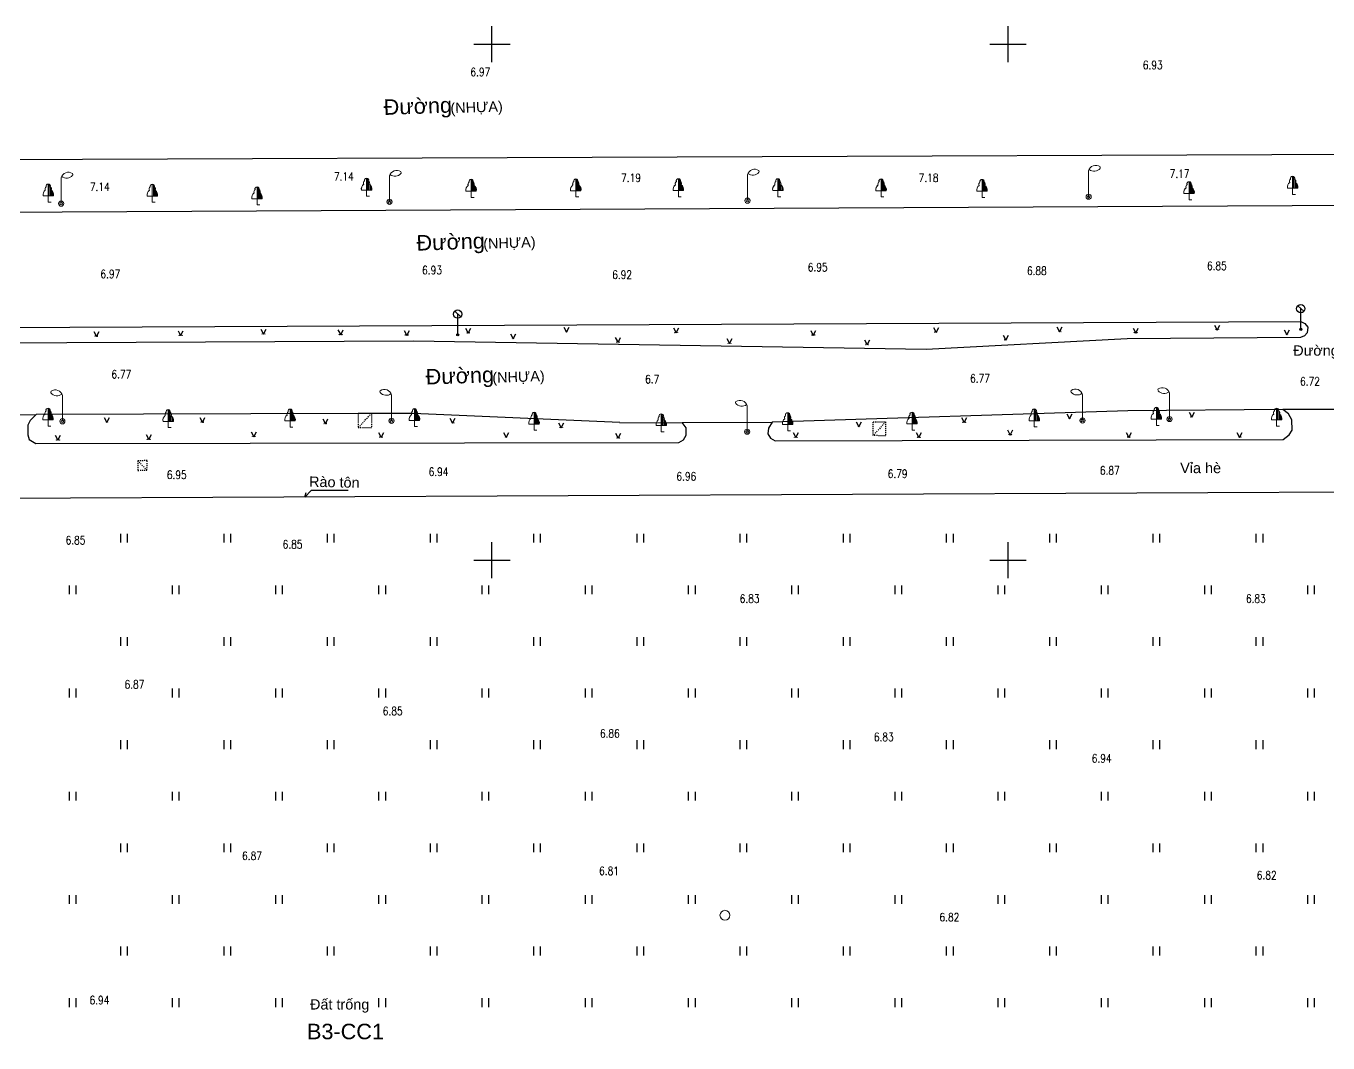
# Model space of a CAD drawing. Header units: millimetres. Extents: x 581430 to 583682, y 2329840 to 2330113.
# Drawn here: x 582504.9 to 582631, y 2330003.2 to 2330101.7 of the extents above; entities that cross this region are included whole.
import ezdxf
from ezdxf.enums import TextEntityAlignment as Align
from ezdxf.xclip import XClip

# ---------------------------------------------------------------- set-up
doc = ezdxf.new("R2010")
doc.units = ezdxf.units.MM
doc.header["$LTSCALE"] = 0.001
doc.header["$MEASUREMENT"] = 0
doc.header["$XCLIPFRAME"] = 0
doc.linetypes.add('NETNHA500', pattern=[0.75, 0.5, -0.25])
for name, color, linetype in [('CHUGIAI', 250, 'Continuous'), ('Existing map', 250, 'Continuous'), ('Red line', 1, 'Continuous')]:
    doc.layers.add(name, color=color, linetype=linetype)
doc.layers.add('DTC-KY HIEU', color=3, linetype='Continuous', lineweight=20)
doc.layers.add('KYHIEU', color=250, linetype='Continuous', lineweight=0)
doc.styles.add('CHU', font='', dxfattribs={"height": 1.5})
doc.styles.add('CLD', font='', dxfattribs={"height": 1})
doc.styles.add('DC', font='romans.shx', dxfattribs={"width": 0.8, "height": 0.8})
doc.styles.get('CHU').set_extended_font_data('.VnArial')
doc.styles.get('CLD').set_extended_font_data('.VnArialH')

# ---------------------------------------------------------------- blocks, each defined once
blk = doc.blocks.new('CAYLR')
at = {"layer": 'KYHIEU'}
for points in [[(0, 1.75, 0.497303), (-0.198201, 1.488681, 0.339551), (-0.284941, 1.163565, 0.289175), (-0.5, 0.602359)], [(0, 1.75, -0.497303), (0.198201, 1.488681, -0.339551), (0.284941, 1.163565, -0.289175), (0.5, 0.602359)]]:
    blk.add_lwpolyline(points, format="xyb", dxfattribs=at)
for points in [[(0, 0), (0, 1.75)], [(0.1, 0.602359), (0.1, 1.724173)], [(0.2, 0.602359), (0.2, 1.487287)], [(-0.5, 0.602359), (0.5, 0.602359)], [(0, 0), (0.280275, -0.001587)], [(0.3, 0.602359), (0.3, 1.151908)], [(0.4, 0.602359), (0.4, 1.04811)], [(0.5, 0.602359), (0.5, 0.822811)]]:
    blk.add_lwpolyline(points, dxfattribs=at)
blk = doc.blocks.new('DEN-P')
at = {"layer": 'KYHIEU'}
for points in [[(1.1, 2.92, 0.523652), (0, 2.5, 0.549376)], [(0.05, 2.64, 0.420531), (1.11, 2.75, 0.572241)]]:
    blk.add_lwpolyline(points, format="xyb", dxfattribs=at)
blk.add_lwpolyline([(0, 0), (0, 2.5)], dxfattribs=at)
for radius in [0.25, 0.125]:
    blk.add_circle((0, 0), radius, dxfattribs=at)
blk.add_arc((0.95, 2.82), 0.178, 338.0896, 33.4085, dxfattribs=at)
blk = doc.blocks.new('DEN-T')
at = {"layer": 'KYHIEU'}
for points in [[(-0.05, 2.64, -0.420531), (-1.11, 2.75, -0.572241)], [(-1.1, 2.92, -0.523652), (0, 2.5, -0.549376)]]:
    blk.add_lwpolyline(points, format="xyb", dxfattribs=at)
blk.add_lwpolyline([(0, 0), (0, 2.5)], dxfattribs=at)
for radius in [0.25, 0.125]:
    blk.add_circle((0, 0), radius, dxfattribs=at)
blk.add_arc((-0.95, 2.82), 0.178, 146.5915, 201.9104, dxfattribs=at)
blk = doc.blocks.new('BB')
at = {"layer": 'CHUGIAI'}
for p, q in [((-0.29, 2.28), (0.31, 1.75)), ((0, 0), (0, 2))]:
    blk.add_line(p, q, dxfattribs=at)
for centre, radius in [((0, 2), 0.4), ((0, 0), 0.1)]:
    blk.add_circle(centre, radius, dxfattribs=at)
blk = doc.blocks.new('CAYLR-flat-26')
at = {"layer": 'KYHIEU'}
for points in [[(0, 1.75, 0.497303), (-0.2, 1.49, 0.339551), (-0.28, 1.16, 0.289175), (-0.5, 0.6)], [(0, 1.75, -0.497303), (0.2, 1.49, -0.339551), (0.28, 1.16, -0.289175), (0.5, 0.6)]]:
    blk.add_lwpolyline(points, format="xyb", dxfattribs=at)
for points in [[(0, 0), (0, 1.75)], [(0.1, 0.6), (0.1, 1.72)], [(0.2, 0.6), (0.2, 1.49)], [(-0.5, 0.6), (0.5, 0.6)], [(0, 0), (0.28, 0)], [(0.3, 0.6), (0.3, 1.15)], [(0.4, 0.6), (0.4, 1.05)], [(0.5, 0.6), (0.5, 0.82)]]:
    blk.add_lwpolyline(points, dxfattribs=at)
blk = doc.blocks.new('CAYLR-flat-27')
at = {"layer": 'KYHIEU'}
for points in [[(0, 1.75, 0.497303), (-0.2, 1.49, 0.339551), (-0.28, 1.16, 0.289175), (-0.5, 0.6)], [(0, 1.75, -0.497303), (0.2, 1.49, -0.339551), (0.28, 1.16, -0.289175), (0.5, 0.6)]]:
    blk.add_lwpolyline(points, format="xyb", dxfattribs=at)
for points in [[(0, 0), (0, 1.75)], [(0.1, 0.6), (0.1, 1.72)], [(0.2, 0.6), (0.2, 1.49)], [(-0.5, 0.6), (0.5, 0.6)], [(0, 0), (0.28, 0)], [(0.3, 0.6), (0.3, 1.15)], [(0.4, 0.6), (0.4, 1.05)], [(0.5, 0.6), (0.5, 0.82)]]:
    blk.add_lwpolyline(points, dxfattribs=at)
blk = doc.blocks.new('CAYLR-flat-29')
at = {"layer": 'KYHIEU'}
for points in [[(0, 1.75, 0.497303), (-0.2, 1.49, 0.339551), (-0.28, 1.16, 0.289175), (-0.5, 0.6)], [(0, 1.75, -0.497303), (0.2, 1.49, -0.339551), (0.28, 1.16, -0.289175), (0.5, 0.6)]]:
    blk.add_lwpolyline(points, format="xyb", dxfattribs=at)
for points in [[(0, 0), (0, 1.75)], [(0.1, 0.6), (0.1, 1.72)], [(0.2, 0.6), (0.2, 1.49)], [(-0.5, 0.6), (0.5, 0.6)], [(0, 0), (0.28, 0)], [(0.3, 0.6), (0.3, 1.15)], [(0.4, 0.6), (0.4, 1.05)], [(0.5, 0.6), (0.5, 0.82)]]:
    blk.add_lwpolyline(points, dxfattribs=at)
blk = doc.blocks.new('CAYLR-flat-30')
at = {"layer": 'KYHIEU'}
for points in [[(0, 1.75, 0.497303), (-0.2, 1.49, 0.339551), (-0.28, 1.16, 0.289175), (-0.5, 0.6)], [(0, 1.75, -0.497303), (0.2, 1.49, -0.339551), (0.28, 1.16, -0.289175), (0.5, 0.6)]]:
    blk.add_lwpolyline(points, format="xyb", dxfattribs=at)
for points in [[(0, 0), (0, 1.75)], [(0.1, 0.6), (0.1, 1.72)], [(0.2, 0.6), (0.2, 1.49)], [(-0.5, 0.6), (0.5, 0.6)], [(0, 0), (0.28, 0)], [(0.3, 0.6), (0.3, 1.15)], [(0.4, 0.6), (0.4, 1.05)], [(0.5, 0.6), (0.5, 0.82)]]:
    blk.add_lwpolyline(points, dxfattribs=at)
blk = doc.blocks.new('CAYLR-flat-31')
at = {"layer": 'KYHIEU'}
for points in [[(0, 1.75, 0.497303), (-0.2, 1.49, 0.339551), (-0.28, 1.16, 0.289175), (-0.5, 0.6)], [(0, 1.75, -0.497303), (0.2, 1.49, -0.339551), (0.28, 1.16, -0.289175), (0.5, 0.6)]]:
    blk.add_lwpolyline(points, format="xyb", dxfattribs=at)
for points in [[(0, 0), (0, 1.75)], [(0.1, 0.6), (0.1, 1.72)], [(0.2, 0.6), (0.2, 1.49)], [(-0.5, 0.6), (0.5, 0.6)], [(0, 0), (0.28, 0)], [(0.3, 0.6), (0.3, 1.15)], [(0.4, 0.6), (0.4, 1.05)], [(0.5, 0.6), (0.5, 0.82)]]:
    blk.add_lwpolyline(points, dxfattribs=at)
blk = doc.blocks.new('CAYLR-flat-32')
at = {"layer": 'KYHIEU'}
for points in [[(0, 1.75, 0.497303), (-0.2, 1.49, 0.339551), (-0.28, 1.16, 0.289175), (-0.5, 0.6)], [(0, 1.75, -0.497303), (0.2, 1.49, -0.339551), (0.28, 1.16, -0.289175), (0.5, 0.6)]]:
    blk.add_lwpolyline(points, format="xyb", dxfattribs=at)
for points in [[(0, 0), (0, 1.75)], [(0.1, 0.6), (0.1, 1.72)], [(0.2, 0.6), (0.2, 1.49)], [(-0.5, 0.6), (0.5, 0.6)], [(0, 0), (0.28, 0)], [(0.3, 0.6), (0.3, 1.15)], [(0.4, 0.6), (0.4, 1.05)], [(0.5, 0.6), (0.5, 0.82)]]:
    blk.add_lwpolyline(points, dxfattribs=at)
blk = doc.blocks.new('CAYLR-flat-33')
at = {"layer": 'KYHIEU'}
for points in [[(0, 1.75, 0.497303), (-0.2, 1.49, 0.339551), (-0.28, 1.16, 0.289175), (-0.5, 0.6)], [(0, 1.75, -0.497303), (0.2, 1.49, -0.339551), (0.28, 1.16, -0.289175), (0.5, 0.6)]]:
    blk.add_lwpolyline(points, format="xyb", dxfattribs=at)
for points in [[(0, 0), (0, 1.75)], [(0.1, 0.6), (0.1, 1.72)], [(0.2, 0.6), (0.2, 1.49)], [(-0.5, 0.6), (0.5, 0.6)], [(0, 0), (0.28, 0)], [(0.3, 0.6), (0.3, 1.15)], [(0.4, 0.6), (0.4, 1.05)], [(0.5, 0.6), (0.5, 0.82)]]:
    blk.add_lwpolyline(points, dxfattribs=at)
blk = doc.blocks.new('CAYLR-flat-34')
at = {"layer": 'KYHIEU'}
for points in [[(0, 1.75, 0.497303), (-0.2, 1.49, 0.339551), (-0.28, 1.16, 0.289175), (-0.5, 0.6)], [(0, 1.75, -0.497303), (0.2, 1.49, -0.339551), (0.28, 1.16, -0.289175), (0.5, 0.6)]]:
    blk.add_lwpolyline(points, format="xyb", dxfattribs=at)
for points in [[(0, 0), (0, 1.75)], [(0.1, 0.6), (0.1, 1.72)], [(0.2, 0.6), (0.2, 1.49)], [(-0.5, 0.6), (0.5, 0.6)], [(0, 0), (0.28, 0)], [(0.3, 0.6), (0.3, 1.15)], [(0.4, 0.6), (0.4, 1.05)], [(0.5, 0.6), (0.5, 0.82)]]:
    blk.add_lwpolyline(points, dxfattribs=at)
blk = doc.blocks.new('CAYLR-flat-35')
at = {"layer": 'KYHIEU'}
for points in [[(0, 1.75, 0.497303), (-0.2, 1.49, 0.339551), (-0.28, 1.16, 0.289175), (-0.5, 0.6)], [(0, 1.75, -0.497303), (0.2, 1.49, -0.339551), (0.28, 1.16, -0.289175), (0.5, 0.6)]]:
    blk.add_lwpolyline(points, format="xyb", dxfattribs=at)
for points in [[(0, 0), (0, 1.75)], [(0.1, 0.6), (0.1, 1.72)], [(0.2, 0.6), (0.2, 1.49)], [(-0.5, 0.6), (0.5, 0.6)], [(0, 0), (0.28, 0)], [(0.3, 0.6), (0.3, 1.15)], [(0.4, 0.6), (0.4, 1.05)], [(0.5, 0.6), (0.5, 0.82)]]:
    blk.add_lwpolyline(points, dxfattribs=at)
blk = doc.blocks.new('BB-flat-9')
at = {"layer": 'CHUGIAI'}
for p, q in [((-0.29, 2.28), (0.31, 1.75)), ((0, 0), (0, 2))]:
    blk.add_line(p, q, dxfattribs=at)
for centre, radius in [((0, 2), 0.4), ((0, 0), 0.1)]:
    blk.add_circle(centre, radius, dxfattribs=at)
blk = doc.blocks.new('BB-flat-10')
for p, q in [((-0.29, 2.28), (0.31, 1.75)), ((0, 0), (0, 2))]:
    blk.add_line(p, q)
for centre, radius in [((0, 2), 0.4), ((0, 0), 0.1)]:
    blk.add_circle(centre, radius)
blk = doc.blocks.new('DEN-T-flat-16')
at = {"layer": 'KYHIEU'}
for points in [[(-0.05, 2.64, -0.420531), (-1.11, 2.75, -0.572241)], [(-1.1, 2.92, -0.523652), (0, 2.5, -0.549376)]]:
    blk.add_lwpolyline(points, format="xyb", dxfattribs=at)
blk.add_lwpolyline([(0, 0), (0, 2.5)], dxfattribs=at)
for radius in [0.25, 0.125]:
    blk.add_circle((0, 0), radius, dxfattribs=at)
blk.add_arc((-0.95, 2.82), 0.178, 146.5915, 201.9104, dxfattribs=at)
blk = doc.blocks.new('DEN-T-flat-17')
at = {"layer": 'KYHIEU'}
for points in [[(-0.05, 2.64, -0.420531), (-1.11, 2.75, -0.572241)], [(-1.1, 2.92, -0.523652), (0, 2.5, -0.549376)]]:
    blk.add_lwpolyline(points, format="xyb", dxfattribs=at)
blk.add_lwpolyline([(0, 0), (0, 2.5)], dxfattribs=at)
for radius in [0.25, 0.125]:
    blk.add_circle((0, 0), radius, dxfattribs=at)
blk.add_arc((-0.95, 2.82), 0.178, 146.5915, 201.9104, dxfattribs=at)
blk = doc.blocks.new('DEN-T-flat-18')
at = {"layer": 'KYHIEU'}
for points in [[(-0.05, 2.64, -0.420531), (-1.11, 2.75, -0.572241)], [(-1.1, 2.92, -0.523652), (0, 2.5, -0.549376)]]:
    blk.add_lwpolyline(points, format="xyb", dxfattribs=at)
blk.add_lwpolyline([(0, 0), (0, 2.5)], dxfattribs=at)
for radius in [0.25, 0.125]:
    blk.add_circle((0, 0), radius, dxfattribs=at)
blk.add_arc((-0.95, 2.82), 0.178, 146.5915, 201.9104, dxfattribs=at)
blk = doc.blocks.new('DEN-T-flat-19')
at = {"layer": 'KYHIEU'}
for points in [[(-0.05, 2.64, -0.420531), (-1.11, 2.75, -0.572241)], [(-1.1, 2.92, -0.523652), (0, 2.5, -0.549376)]]:
    blk.add_lwpolyline(points, format="xyb", dxfattribs=at)
blk.add_lwpolyline([(0, 0), (0, 2.5)], dxfattribs=at)
for radius in [0.25, 0.125]:
    blk.add_circle((0, 0), radius, dxfattribs=at)
blk.add_arc((-0.95, 2.82), 0.178, 146.5915, 201.9104, dxfattribs=at)
blk = doc.blocks.new('DEN-T-flat-20')
at = {"layer": 'KYHIEU'}
for points in [[(-0.05, 2.64, -0.420531), (-1.11, 2.75, -0.572241)], [(-1.1, 2.92, -0.523652), (0, 2.5, -0.549376)]]:
    blk.add_lwpolyline(points, format="xyb", dxfattribs=at)
blk.add_lwpolyline([(0, 0), (0, 2.5)], dxfattribs=at)
for radius in [0.25, 0.125]:
    blk.add_circle((0, 0), radius, dxfattribs=at)
blk.add_arc((-0.95, 2.82), 0.178, 146.5915, 201.9104, dxfattribs=at)
blk = doc.blocks.new('DEN-P-flat-33')
at = {"layer": 'KYHIEU'}
for points in [[(1.1, 2.92, 0.523652), (0, 2.5, 0.549376)], [(0.05, 2.64, 0.420531), (1.11, 2.75, 0.572241)]]:
    blk.add_lwpolyline(points, format="xyb", dxfattribs=at)
blk.add_lwpolyline([(0, 0), (0, 2.5)], dxfattribs=at)
for radius in [0.25, 0.125]:
    blk.add_circle((0, 0), radius, dxfattribs=at)
blk.add_arc((0.95, 2.82), 0.178, 338.0896, 33.4085, dxfattribs=at)
blk = doc.blocks.new('DEN-P-flat-34')
at = {"layer": 'KYHIEU'}
for points in [[(1.1, 2.92, 0.523652), (0, 2.5, 0.549376)], [(0.05, 2.64, 0.420531), (1.11, 2.75, 0.572241)]]:
    blk.add_lwpolyline(points, format="xyb", dxfattribs=at)
blk.add_lwpolyline([(0, 0), (0, 2.5)], dxfattribs=at)
for radius in [0.25, 0.125]:
    blk.add_circle((0, 0), radius, dxfattribs=at)
blk.add_arc((0.95, 2.82), 0.178, 338.0896, 33.4085, dxfattribs=at)
blk = doc.blocks.new('DEN-P-flat-35')
at = {"layer": 'KYHIEU'}
for points in [[(1.1, 2.92, 0.523652), (0, 2.5, 0.549376)], [(0.05, 2.64, 0.420531), (1.11, 2.75, 0.572241)]]:
    blk.add_lwpolyline(points, format="xyb", dxfattribs=at)
blk.add_lwpolyline([(0, 0), (0, 2.5)], dxfattribs=at)
for radius in [0.25, 0.125]:
    blk.add_circle((0, 0), radius, dxfattribs=at)
blk.add_arc((0.95, 2.82), 0.178, 338.0896, 33.4085, dxfattribs=at)
blk = doc.blocks.new('DEN-P-flat-36')
at = {"layer": 'KYHIEU'}
for points in [[(1.1, 2.92, 0.523652), (0, 2.5, 0.549376)], [(0.05, 2.64, 0.420531), (1.11, 2.75, 0.572241)]]:
    blk.add_lwpolyline(points, format="xyb", dxfattribs=at)
blk.add_lwpolyline([(0, 0), (0, 2.5)], dxfattribs=at)
for radius in [0.25, 0.125]:
    blk.add_circle((0, 0), radius, dxfattribs=at)
blk.add_arc((0.95, 2.82), 0.178, 338.0896, 33.4085, dxfattribs=at)
blk = doc.blocks.new('Existing map')
at = {"layer": 'Existing map'}
h = blk.add_hatch(color=256, dxfattribs=at)
h.paths.add_polyline_path([(-74.57, -15.13, 1), (-74.59, -15.13, 1)])
h.paths.add_polyline_path([(-74.83, -15.13, 1), (-74.85, -15.13, 1)])
h = blk.add_hatch(color=256, dxfattribs=at)
h.paths.add_polyline_path([(-183.16, -15.75, 1), (-183.18, -15.75, 1)])
h.paths.add_polyline_path([(-183.42, -15.75, 1), (-183.44, -15.75, 1)])
h = blk.add_hatch(color=256, dxfattribs=at)
h.paths.add_polyline_path([(-175, -15.67, 1), (-175.02, -15.67, 1)])
h.paths.add_polyline_path([(-175.26, -15.67, 1), (-175.28, -15.67, 1)])
h = blk.add_hatch(color=256, dxfattribs=at)
h.paths.add_polyline_path([(-166.97, -15.53, 1), (-166.99, -15.53, 1)])
h.paths.add_polyline_path([(-167.22, -15.53, 1), (-167.25, -15.53, 1)])
h = blk.add_hatch(color=256, dxfattribs=at)
h.paths.add_polyline_path([(-159.49, -15.6, 1), (-159.51, -15.6, 1)])
h.paths.add_polyline_path([(-159.75, -15.6, 1), (-159.77, -15.6, 1)])
h = blk.add_hatch(color=256, dxfattribs=at)
h.paths.add_polyline_path([(-153.09, -15.64, 1), (-153.11, -15.64, 1)])
h.paths.add_polyline_path([(-153.34, -15.64, 1), (-153.37, -15.64, 1)])
h = blk.add_hatch(color=256, dxfattribs=at)
h.paths.add_polyline_path([(-147.13, -15.43, 1), (-147.15, -15.43, 1)])
h.paths.add_polyline_path([(-147.39, -15.43, 1), (-147.41, -15.43, 1)])
h = blk.add_hatch(color=256, dxfattribs=at)
h.paths.add_polyline_path([(-142.78, -15.98, 1), (-142.8, -15.98, 1)])
h.paths.add_polyline_path([(-143.04, -15.98, 1), (-143.06, -15.98, 1)])
h = blk.add_hatch(color=256, dxfattribs=at)
h.paths.add_polyline_path([(-137.61, -15.33, 1), (-137.64, -15.33, 1)])
h.paths.add_polyline_path([(-137.87, -15.33, 1), (-137.89, -15.33, 1)])
h = blk.add_hatch(color=256, dxfattribs=at)
h.paths.add_polyline_path([(-132.62, -16.33, 1), (-132.64, -16.33, 1)])
h.paths.add_polyline_path([(-132.88, -16.33, 1), (-132.9, -16.33, 1)])
h = blk.add_hatch(color=256, dxfattribs=at)
h.paths.add_polyline_path([(-126.99, -15.41, 1), (-127.01, -15.41, 1)])
h.paths.add_polyline_path([(-127.25, -15.41, 1), (-127.27, -15.41, 1)])
h = blk.add_hatch(color=256, dxfattribs=at)
h.paths.add_polyline_path([(-113.7, -15.64, 1), (-113.72, -15.64, 1)])
h.paths.add_polyline_path([(-113.95, -15.64, 1), (-113.98, -15.64, 1)])
h = blk.add_hatch(color=256, dxfattribs=at)
h.paths.add_polyline_path([(-101.8, -15.36, 1), (-101.82, -15.36, 1)])
h.paths.add_polyline_path([(-102.06, -15.36, 1), (-102.08, -15.36, 1)])
h = blk.add_hatch(color=256, dxfattribs=at)
h.paths.add_polyline_path([(-95.05, -16.1, 1), (-95.07, -16.1, 1)])
h.paths.add_polyline_path([(-95.31, -16.1, 1), (-95.33, -16.1, 1)])
h = blk.add_hatch(color=256, dxfattribs=at)
h.paths.add_polyline_path([(-89.84, -15.3, 1), (-89.86, -15.3, 1)])
h.paths.add_polyline_path([(-90.1, -15.3, 1), (-90.12, -15.3, 1)])
h = blk.add_hatch(color=256, dxfattribs=at)
h.paths.add_polyline_path([(-82.46, -15.41, 1), (-82.48, -15.41, 1)])
h.paths.add_polyline_path([(-82.72, -15.41, 1), (-82.74, -15.41, 1)])
h = blk.add_hatch(color=256, dxfattribs=at)
h.paths.add_polyline_path([(-67.82, -15.59, 1), (-67.84, -15.59, 1)])
h.paths.add_polyline_path([(-68.08, -15.59, 1), (-68.1, -15.59, 1)])
h = blk.add_hatch(color=256, dxfattribs=at)
h.paths.add_polyline_path([(-121.82, -16.44, 1), (-121.84, -16.44, 1)])
h.paths.add_polyline_path([(-122.08, -16.44, 1), (-122.1, -16.44, 1)])
h = blk.add_hatch(color=256, dxfattribs=at)
h.paths.add_polyline_path([(-108.49, -16.56, 1), (-108.51, -16.56, 1)])
h.paths.add_polyline_path([(-108.75, -16.56, 1), (-108.77, -16.56, 1)])
h = blk.add_hatch(color=256, dxfattribs=at)
h.paths.add_polyline_path([(-88.88, -23.73, 1), (-88.9, -23.73, 1)])
h.paths.add_polyline_path([(-89.14, -23.73, 1), (-89.16, -23.73, 1)])
h = blk.add_hatch(color=256, dxfattribs=at)
h.paths.add_polyline_path([(-77.01, -23.56, 1), (-77.04, -23.56, 1)])
h.paths.add_polyline_path([(-77.27, -23.56, 1), (-77.3, -23.56, 1)])
h = blk.add_hatch(color=256, dxfattribs=at)
h.paths.add_polyline_path([(-182.15, -24.08, 1), (-182.17, -24.08, 1)])
h.paths.add_polyline_path([(-182.41, -24.08, 1), (-182.43, -24.08, 1)])
h = blk.add_hatch(color=256, dxfattribs=at)
h.paths.add_polyline_path([(-172.89, -24.08, 1), (-172.92, -24.08, 1)])
h.paths.add_polyline_path([(-173.15, -24.08, 1), (-173.17, -24.08, 1)])
h = blk.add_hatch(color=256, dxfattribs=at)
h.paths.add_polyline_path([(-160.97, -24.21, 1), (-160.99, -24.21, 1)])
h.paths.add_polyline_path([(-161.23, -24.21, 1), (-161.25, -24.21, 1)])
h = blk.add_hatch(color=256, dxfattribs=at)
h.paths.add_polyline_path([(-148.65, -24.15, 1), (-148.67, -24.15, 1)])
h.paths.add_polyline_path([(-148.91, -24.15, 1), (-148.93, -24.15, 1)])
h = blk.add_hatch(color=256, dxfattribs=at)
h.paths.add_polyline_path([(-138.13, -24.61, 1), (-138.15, -24.61, 1)])
h.paths.add_polyline_path([(-138.39, -24.61, 1), (-138.41, -24.61, 1)])
h = blk.add_hatch(color=256, dxfattribs=at)
h.paths.add_polyline_path([(-109.29, -24.5, 1), (-109.31, -24.5, 1)])
h.paths.add_polyline_path([(-109.55, -24.5, 1), (-109.57, -24.5, 1)])
h = blk.add_hatch(color=256, dxfattribs=at)
h.paths.add_polyline_path([(-99.09, -24.09, 1), (-99.11, -24.09, 1)])
h.paths.add_polyline_path([(-99.35, -24.09, 1), (-99.37, -24.09, 1)])
h = blk.add_hatch(color=256, dxfattribs=at)
h.paths.add_polyline_path([(-186.88, -25.81, 1), (-186.9, -25.81, 1)])
h.paths.add_polyline_path([(-187.14, -25.81, 1), (-187.16, -25.81, 1)])
h = blk.add_hatch(color=256, dxfattribs=at)
h.paths.add_polyline_path([(-178.09, -25.74, 1), (-178.11, -25.74, 1)])
h.paths.add_polyline_path([(-178.35, -25.74, 1), (-178.37, -25.74, 1)])
h = blk.add_hatch(color=256, dxfattribs=at)
h.paths.add_polyline_path([(-167.9, -25.48, 1), (-167.92, -25.48, 1)])
h.paths.add_polyline_path([(-168.16, -25.48, 1), (-168.18, -25.48, 1)])
h = blk.add_hatch(color=256, dxfattribs=at)
h.paths.add_polyline_path([(-155.58, -25.54, 1), (-155.6, -25.54, 1)])
h.paths.add_polyline_path([(-155.84, -25.54, 1), (-155.86, -25.54, 1)])
h = blk.add_hatch(color=256, dxfattribs=at)
h.paths.add_polyline_path([(-143.46, -25.54, 1), (-143.48, -25.54, 1)])
h.paths.add_polyline_path([(-143.72, -25.54, 1), (-143.74, -25.54, 1)])
h = blk.add_hatch(color=256, dxfattribs=at)
h.paths.add_polyline_path([(-132.6, -25.61, 1), (-132.62, -25.61, 1)])
h.paths.add_polyline_path([(-132.86, -25.61, 1), (-132.88, -25.61, 1)])
h = blk.add_hatch(color=256, dxfattribs=at)
h.paths.add_polyline_path([(-115.39, -25.55, 1), (-115.42, -25.55, 1)])
h.paths.add_polyline_path([(-115.65, -25.55, 1), (-115.67, -25.55, 1)])
h = blk.add_hatch(color=256, dxfattribs=at)
h.paths.add_polyline_path([(-103.48, -25.55, 1), (-103.5, -25.55, 1)])
h.paths.add_polyline_path([(-103.74, -25.55, 1), (-103.76, -25.55, 1)])
h = blk.add_hatch(color=256, dxfattribs=at)
h.paths.add_polyline_path([(-94.62, -25.3, 1), (-94.64, -25.3, 1)])
h.paths.add_polyline_path([(-94.88, -25.3, 1), (-94.9, -25.3, 1)])
h = blk.add_hatch(color=256, dxfattribs=at)
h.paths.add_polyline_path([(-83.14, -25.53, 1), (-83.16, -25.53, 1)])
h.paths.add_polyline_path([(-83.39, -25.53, 1), (-83.42, -25.53, 1)])
h = blk.add_hatch(color=256, dxfattribs=at)
h.paths.add_polyline_path([(-72.4, -25.53, 1), (-72.43, -25.53, 1)])
h.paths.add_polyline_path([(-72.66, -25.53, 1), (-72.68, -25.53, 1)])
for p, q in [((-144.97, 10.8), (-144.97, 14.3)), ((-94.97, 10.8), (-94.97, 14.3)), ((-146.72, 12.55), (-143.22, 12.55)), ((-96.72, 12.55), (-93.22, 12.55)), ((-49.18, 1.9), (-294.97, 0.91)), ((-294.97, -4.25), (-49.18, -2.98)), ((-259.56, -15.19), (-66.59, -14.34)), ((-167.36, -15.08), (-167.11, -15.56)), ((-167.11, -15.56), (-166.85, -15.08)), ((-147.53, -14.98), (-147.27, -15.46)), ((-147.27, -15.46), (-147.02, -14.98)), ((-138.01, -14.88), (-137.75, -15.36)), ((-137.75, -15.36), (-137.5, -14.88)), ((-127.39, -14.95), (-127.13, -15.44)), ((-127.13, -15.44), (-126.87, -14.95)), ((-102.19, -14.9), (-101.94, -15.39)), ((-101.94, -15.39), (-101.68, -14.9)), ((-90.24, -14.84), (-89.98, -15.33)), ((-89.98, -15.33), (-89.72, -14.84)), ((-82.86, -14.96), (-82.6, -15.45)), ((-82.6, -15.45), (-82.35, -14.96)), ((-74.97, -14.67), (-74.71, -15.16)), ((-74.71, -15.16), (-74.45, -14.67)), ((-68.22, -15.13), (-67.96, -15.62)), ((-67.96, -15.62), (-67.7, -15.13)), ((-66.59, -14.34), (-66.22, -14.51)), ((-66.22, -14.51), (-65.94, -14.89)), ((-65.94, -14.89), (-65.98, -15.41)), ((-152.56, -16.23), (-259.58, -16.74)), ((-183.55, -15.3), (-183.3, -15.78)), ((-183.3, -15.78), (-183.04, -15.3)), ((-175.39, -15.22), (-175.14, -15.7)), ((-175.14, -15.7), (-174.88, -15.22)), ((-159.89, -15.15), (-159.63, -15.63)), ((-159.63, -15.63), (-159.38, -15.15)), ((-153.48, -15.19), (-153.23, -15.67)), ((-153.23, -15.67), (-152.97, -15.19)), ((-102.91, -17.03), (-152.56, -16.23)), ((-143.18, -15.52), (-142.92, -16.01)), ((-142.92, -16.01), (-142.67, -15.52)), ((-133.02, -15.88), (-132.76, -16.36)), ((-132.76, -16.36), (-132.51, -15.88)), ((-122.22, -15.98), (-121.96, -16.47)), ((-121.96, -16.47), (-121.7, -15.98)), ((-114.09, -15.19), (-113.84, -15.67)), ((-113.84, -15.67), (-113.58, -15.19)), ((-108.89, -16.1), (-108.63, -16.59)), ((-108.63, -16.59), (-108.37, -16.1)), ((-83.42, -16.02), (-102.91, -17.03)), ((-95.44, -15.64), (-95.19, -16.13)), ((-95.19, -16.13), (-94.93, -15.64)), ((-66.62, -15.89), (-83.42, -16.02)), ((-66.25, -15.73), (-66.62, -15.89)), ((-65.98, -15.41), (-66.25, -15.73)), ((-199.08, -23.4), (-189.14, -23.34)), ((-189.71, -23.91), (-189.93, -24.37)), ((-189.14, -23.34), (-189.71, -23.91)), ((-157.95, -23.23), (-189.14, -23.34)), ((-182.55, -23.62), (-182.29, -24.11)), ((-182.29, -24.11), (-182.03, -23.62)), ((-173.29, -23.62), (-173.03, -24.11)), ((-173.03, -24.11), (-172.78, -23.62)), ((-161.37, -23.76), (-161.11, -24.24)), ((-161.11, -24.24), (-160.86, -23.76)), ((-156.66, -23.23), (-157.95, -23.23)), ((-152.61, -23.23), (-156.66, -23.23)), ((-132.57, -24.13), (-152.61, -23.23)), ((-149.05, -23.69), (-148.79, -24.18)), ((-148.79, -24.18), (-148.53, -23.69)), ((-83.37, -22.97), (-117.83, -24.09)), ((-99.49, -23.63), (-99.23, -24.12)), ((-99.23, -24.12), (-98.97, -23.63)), ((-89.28, -23.27), (-89.02, -23.76)), ((-89.02, -23.76), (-88.76, -23.27)), ((-68.35, -22.84), (-83.37, -22.97)), ((-77.41, -23.1), (-77.16, -23.59)), ((-77.16, -23.59), (-76.9, -23.1)), ((-67.79, -23.29), (-68.35, -22.84)), ((-56.54, -22.85), (-68.35, -22.85)), ((-67.48, -23.86), (-67.79, -23.29)), ((-67.44, -24.86), (-67.48, -23.86)), ((-189.93, -24.37), (-189.93, -25.31)), ((-168.3, -25.02), (-168.04, -25.51)), ((-168.04, -25.51), (-167.78, -25.02)), ((-155.98, -25.09), (-155.72, -25.57)), ((-155.72, -25.57), (-155.46, -25.09)), ((-143.86, -25.09), (-143.6, -25.57)), ((-143.6, -25.57), (-143.34, -25.09)), ((-138.53, -24.16), (-138.27, -24.64)), ((-138.27, -24.64), (-138.01, -24.16)), ((-133, -25.16), (-132.74, -25.64)), ((-132.74, -25.64), (-132.48, -25.16)), ((-132.57, -24.15), (-126.56, -24.13)), ((-126.56, -24.13), (-117.83, -24.09)), ((-126.15, -24.64), (-126.56, -24.13)), ((-126.16, -25.34), (-126.15, -24.64)), ((-118.18, -24.65), (-118.24, -25.22)), ((-118.24, -25.22), (-117.97, -25.62)), ((-117.83, -24.09), (-118.18, -24.65)), ((-115.79, -25.09), (-115.53, -25.58)), ((-115.53, -25.58), (-115.28, -25.09)), ((-109.69, -24.05), (-109.43, -24.53)), ((-109.43, -24.53), (-109.17, -24.05)), ((-103.88, -25.09), (-103.62, -25.58)), ((-103.62, -25.58), (-103.36, -25.09)), ((-95.02, -24.84), (-94.76, -25.33)), ((-94.76, -25.33), (-94.5, -24.84)), ((-83.53, -25.07), (-83.28, -25.56)), ((-83.28, -25.56), (-83.02, -25.07)), ((-72.8, -25.07), (-72.54, -25.56)), ((-72.54, -25.56), (-72.29, -25.07)), ((-67.72, -25.3), (-67.44, -24.86)), ((-189.93, -25.31), (-189.8, -25.77)), ((-189.8, -25.77), (-189.16, -26.15)), ((-189.16, -26.15), (-126.88, -26.05)), ((-187.28, -25.35), (-187.02, -25.84)), ((-187.02, -25.84), (-186.76, -25.35)), ((-178.49, -25.29), (-178.23, -25.77)), ((-178.23, -25.77), (-177.97, -25.29)), ((-126.88, -26.05), (-126.4, -25.8)), ((-126.4, -25.8), (-126.16, -25.34)), ((-126.4, -25.8), (-126.4, -25.8)), ((-117.97, -25.62), (-117.52, -25.89)), ((-117.52, -25.89), (-68.32, -25.76)), ((-68.32, -25.76), (-67.72, -25.3)), ((-162.48, -30.69), (-163.1, -31.35)), ((-163.1, -31.35), (-162.97, -30.9)), ((-158.9, -30.69), (-162.48, -30.69)), ((-180.95, -34.9), (-180.95, -35.75)), ((-180.3, -34.9), (-180.3, -35.75)), ((-170.95, -34.9), (-170.95, -35.75)), ((-170.3, -34.9), (-170.3, -35.75)), ((-160.95, -34.9), (-160.95, -35.75)), ((-160.3, -34.9), (-160.3, -35.75)), ((-150.95, -34.9), (-150.95, -35.75)), ((-150.3, -34.9), (-150.3, -35.75)), ((-140.95, -34.9), (-140.95, -35.75)), ((-140.3, -34.9), (-140.3, -35.75)), ((-130.95, -34.9), (-130.95, -35.75)), ((-130.3, -34.9), (-130.3, -35.75)), ((-120.95, -34.9), (-120.95, -35.75)), ((-120.3, -34.9), (-120.3, -35.75)), ((-110.95, -34.9), (-110.95, -35.75)), ((-110.3, -34.9), (-110.3, -35.75)), ((-100.95, -34.9), (-100.95, -35.75)), ((-100.3, -34.9), (-100.3, -35.75)), ((-90.95, -34.9), (-90.95, -35.75)), ((-90.3, -34.9), (-90.3, -35.75)), ((-80.95, -34.9), (-80.95, -35.75)), ((-80.3, -34.9), (-80.3, -35.75)), ((-70.95, -34.9), (-70.95, -35.75)), ((-70.3, -34.9), (-70.3, -35.75)), ((-144.97, -39.2), (-144.97, -35.7)), ((-94.97, -39.2), (-94.97, -35.7)), ((-146.72, -37.45), (-143.22, -37.45)), ((-96.72, -37.45), (-93.22, -37.45)), ((-185.95, -39.9), (-185.95, -40.75)), ((-185.3, -39.9), (-185.3, -40.75)), ((-175.95, -39.9), (-175.95, -40.75)), ((-175.3, -39.9), (-175.3, -40.75)), ((-165.95, -39.9), (-165.95, -40.75)), ((-165.3, -39.9), (-165.3, -40.75)), ((-155.95, -39.9), (-155.95, -40.75)), ((-155.3, -39.9), (-155.3, -40.75)), ((-145.95, -39.9), (-145.95, -40.75)), ((-145.3, -39.9), (-145.3, -40.75)), ((-135.95, -39.9), (-135.95, -40.75)), ((-135.3, -39.9), (-135.3, -40.75)), ((-125.95, -39.9), (-125.95, -40.75)), ((-125.3, -39.9), (-125.3, -40.75)), ((-115.95, -39.9), (-115.95, -40.75)), ((-115.3, -39.9), (-115.3, -40.75)), ((-105.95, -39.9), (-105.95, -40.75)), ((-105.3, -39.9), (-105.3, -40.75)), ((-95.95, -39.9), (-95.95, -40.75)), ((-95.3, -39.9), (-95.3, -40.75)), ((-85.95, -39.9), (-85.95, -40.75)), ((-85.3, -39.9), (-85.3, -40.75)), ((-75.95, -39.9), (-75.95, -40.75)), ((-75.3, -39.9), (-75.3, -40.75)), ((-65.95, -39.9), (-65.95, -40.75)), ((-65.3, -39.9), (-65.3, -40.75)), ((-180.95, -44.9), (-180.95, -45.75)), ((-180.3, -44.9), (-180.3, -45.75)), ((-170.95, -44.9), (-170.95, -45.75)), ((-170.3, -44.9), (-170.3, -45.75)), ((-160.95, -44.9), (-160.95, -45.75)), ((-160.3, -44.9), (-160.3, -45.75)), ((-150.95, -44.9), (-150.95, -45.75)), ((-150.3, -44.9), (-150.3, -45.75)), ((-140.95, -44.9), (-140.95, -45.75)), ((-140.3, -44.9), (-140.3, -45.75)), ((-130.95, -44.9), (-130.95, -45.75)), ((-130.3, -44.9), (-130.3, -45.75)), ((-120.95, -44.9), (-120.95, -45.75)), ((-120.3, -44.9), (-120.3, -45.75)), ((-110.95, -44.9), (-110.95, -45.75)), ((-110.3, -44.9), (-110.3, -45.75)), ((-100.95, -44.9), (-100.95, -45.75)), ((-100.3, -44.9), (-100.3, -45.75)), ((-90.95, -44.9), (-90.95, -45.75)), ((-90.3, -44.9), (-90.3, -45.75)), ((-80.95, -44.9), (-80.95, -45.75)), ((-80.3, -44.9), (-80.3, -45.75)), ((-70.95, -44.9), (-70.95, -45.75)), ((-70.3, -44.9), (-70.3, -45.75)), ((-185.95, -49.9), (-185.95, -50.75)), ((-185.3, -49.9), (-185.3, -50.75)), ((-175.95, -49.9), (-175.95, -50.75)), ((-175.3, -49.9), (-175.3, -50.75)), ((-165.95, -49.9), (-165.95, -50.75)), ((-165.3, -49.9), (-165.3, -50.75)), ((-155.95, -49.9), (-155.95, -50.75)), ((-155.3, -49.9), (-155.3, -50.75)), ((-145.95, -49.9), (-145.95, -50.75)), ((-145.3, -49.9), (-145.3, -50.75)), ((-135.95, -49.9), (-135.95, -50.75)), ((-135.3, -49.9), (-135.3, -50.75)), ((-125.95, -49.9), (-125.95, -50.75)), ((-125.3, -49.9), (-125.3, -50.75)), ((-115.95, -49.9), (-115.95, -50.75)), ((-115.3, -49.9), (-115.3, -50.75)), ((-105.95, -49.9), (-105.95, -50.75)), ((-105.3, -49.9), (-105.3, -50.75)), ((-95.95, -49.9), (-95.95, -50.75)), ((-95.3, -49.9), (-95.3, -50.75)), ((-85.95, -49.9), (-85.95, -50.75)), ((-85.3, -49.9), (-85.3, -50.75)), ((-75.95, -49.9), (-75.95, -50.75)), ((-75.3, -49.9), (-75.3, -50.75)), ((-65.95, -49.9), (-65.95, -50.75)), ((-65.3, -49.9), (-65.3, -50.75)), ((-180.95, -54.9), (-180.95, -55.75)), ((-180.3, -54.9), (-180.3, -55.75)), ((-170.95, -54.9), (-170.95, -55.75)), ((-170.3, -54.9), (-170.3, -55.75)), ((-160.95, -54.9), (-160.95, -55.75)), ((-160.3, -54.9), (-160.3, -55.75)), ((-150.95, -54.9), (-150.95, -55.75)), ((-150.3, -54.9), (-150.3, -55.75)), ((-140.95, -54.9), (-140.95, -55.75)), ((-140.3, -54.9), (-140.3, -55.75)), ((-130.95, -54.9), (-130.95, -55.75)), ((-130.3, -54.9), (-130.3, -55.75)), ((-120.95, -54.9), (-120.95, -55.75)), ((-120.3, -54.9), (-120.3, -55.75)), ((-110.95, -54.9), (-110.95, -55.75)), ((-110.3, -54.9), (-110.3, -55.75)), ((-100.95, -54.9), (-100.95, -55.75)), ((-100.3, -54.9), (-100.3, -55.75)), ((-90.95, -54.9), (-90.95, -55.75)), ((-90.3, -54.9), (-90.3, -55.75)), ((-80.95, -54.9), (-80.95, -55.75)), ((-80.3, -54.9), (-80.3, -55.75)), ((-70.95, -54.9), (-70.95, -55.75)), ((-70.3, -54.9), (-70.3, -55.75)), ((-185.95, -59.9), (-185.95, -60.75)), ((-185.3, -59.9), (-185.3, -60.75)), ((-175.95, -59.9), (-175.95, -60.75)), ((-175.3, -59.9), (-175.3, -60.75)), ((-165.95, -59.9), (-165.95, -60.75)), ((-165.3, -59.9), (-165.3, -60.75)), ((-155.95, -59.9), (-155.95, -60.75)), ((-155.3, -59.9), (-155.3, -60.75)), ((-145.95, -59.9), (-145.95, -60.75)), ((-145.3, -59.9), (-145.3, -60.75)), ((-135.95, -59.9), (-135.95, -60.75)), ((-135.3, -59.9), (-135.3, -60.75)), ((-125.95, -59.9), (-125.95, -60.75)), ((-125.3, -59.9), (-125.3, -60.75)), ((-115.95, -59.9), (-115.95, -60.75)), ((-115.3, -59.9), (-115.3, -60.75)), ((-105.95, -59.9), (-105.95, -60.75)), ((-105.3, -59.9), (-105.3, -60.75)), ((-95.95, -59.9), (-95.95, -60.75)), ((-95.3, -59.9), (-95.3, -60.75)), ((-85.95, -59.9), (-85.95, -60.75)), ((-85.3, -59.9), (-85.3, -60.75)), ((-75.95, -59.9), (-75.95, -60.75)), ((-75.3, -59.9), (-75.3, -60.75)), ((-65.95, -59.9), (-65.95, -60.75)), ((-65.3, -59.9), (-65.3, -60.75)), ((-180.95, -64.9), (-180.95, -65.75)), ((-180.3, -64.9), (-180.3, -65.75)), ((-170.95, -64.9), (-170.95, -65.75)), ((-170.3, -64.9), (-170.3, -65.75)), ((-160.95, -64.9), (-160.95, -65.75)), ((-160.3, -64.9), (-160.3, -65.75)), ((-150.95, -64.9), (-150.95, -65.75)), ((-150.3, -64.9), (-150.3, -65.75)), ((-140.95, -64.9), (-140.95, -65.75)), ((-140.3, -64.9), (-140.3, -65.75)), ((-130.95, -64.9), (-130.95, -65.75)), ((-130.3, -64.9), (-130.3, -65.75)), ((-120.95, -64.9), (-120.95, -65.75)), ((-120.3, -64.9), (-120.3, -65.75)), ((-110.95, -64.9), (-110.95, -65.75)), ((-110.3, -64.9), (-110.3, -65.75)), ((-100.95, -64.9), (-100.95, -65.75)), ((-100.3, -64.9), (-100.3, -65.75)), ((-90.95, -64.9), (-90.95, -65.75)), ((-90.3, -64.9), (-90.3, -65.75)), ((-80.95, -64.9), (-80.95, -65.75)), ((-80.3, -64.9), (-80.3, -65.75)), ((-70.95, -64.9), (-70.95, -65.75)), ((-70.3, -64.9), (-70.3, -65.75)), ((-185.95, -69.9), (-185.95, -70.75)), ((-185.3, -69.9), (-185.3, -70.75)), ((-175.95, -69.9), (-175.95, -70.75)), ((-175.3, -69.9), (-175.3, -70.75)), ((-165.95, -69.9), (-165.95, -70.75)), ((-165.3, -69.9), (-165.3, -70.75)), ((-155.95, -69.9), (-155.95, -70.75)), ((-155.3, -69.9), (-155.3, -70.75)), ((-145.95, -69.9), (-145.95, -70.75)), ((-145.3, -69.9), (-145.3, -70.75)), ((-135.95, -69.9), (-135.95, -70.75)), ((-135.3, -69.9), (-135.3, -70.75)), ((-125.95, -69.9), (-125.95, -70.75)), ((-125.3, -69.9), (-125.3, -70.75)), ((-115.95, -69.9), (-115.95, -70.75)), ((-115.3, -69.9), (-115.3, -70.75)), ((-105.95, -69.9), (-105.95, -70.75)), ((-105.3, -69.9), (-105.3, -70.75)), ((-95.95, -69.9), (-95.95, -70.75)), ((-95.3, -69.9), (-95.3, -70.75)), ((-85.95, -69.9), (-85.95, -70.75)), ((-85.3, -69.9), (-85.3, -70.75)), ((-75.95, -69.9), (-75.95, -70.75)), ((-75.3, -69.9), (-75.3, -70.75)), ((-65.95, -69.9), (-65.95, -70.75)), ((-65.3, -69.9), (-65.3, -70.75)), ((-180.95, -74.9), (-180.95, -75.75)), ((-180.3, -74.9), (-180.3, -75.75)), ((-170.95, -74.9), (-170.95, -75.75)), ((-170.3, -74.9), (-170.3, -75.75)), ((-160.95, -74.9), (-160.95, -75.75)), ((-160.3, -74.9), (-160.3, -75.75)), ((-150.95, -74.9), (-150.95, -75.75)), ((-150.3, -74.9), (-150.3, -75.75)), ((-140.95, -74.9), (-140.95, -75.75)), ((-140.3, -74.9), (-140.3, -75.75)), ((-130.95, -74.9), (-130.95, -75.75)), ((-130.3, -74.9), (-130.3, -75.75)), ((-120.95, -74.9), (-120.95, -75.75)), ((-120.3, -74.9), (-120.3, -75.75)), ((-110.95, -74.9), (-110.95, -75.75)), ((-110.3, -74.9), (-110.3, -75.75)), ((-100.95, -74.9), (-100.95, -75.75)), ((-100.3, -74.9), (-100.3, -75.75)), ((-90.95, -74.9), (-90.95, -75.75)), ((-90.3, -74.9), (-90.3, -75.75)), ((-80.95, -74.9), (-80.95, -75.75)), ((-80.3, -74.9), (-80.3, -75.75)), ((-70.95, -74.9), (-70.95, -75.75)), ((-70.3, -74.9), (-70.3, -75.75)), ((-185.95, -79.9), (-185.95, -80.75)), ((-185.3, -79.9), (-185.3, -80.75)), ((-175.95, -79.9), (-175.95, -80.75)), ((-175.3, -79.9), (-175.3, -80.75)), ((-165.95, -79.9), (-165.95, -80.75)), ((-165.3, -79.9), (-165.3, -80.75)), ((-155.95, -79.9), (-155.95, -80.75)), ((-155.3, -79.9), (-155.3, -80.75)), ((-145.95, -79.9), (-145.95, -80.75)), ((-145.3, -79.9), (-145.3, -80.75)), ((-135.95, -79.9), (-135.95, -80.75)), ((-135.3, -79.9), (-135.3, -80.75)), ((-125.95, -79.9), (-125.95, -80.75)), ((-125.3, -79.9), (-125.3, -80.75)), ((-115.95, -79.9), (-115.95, -80.75)), ((-115.3, -79.9), (-115.3, -80.75)), ((-105.95, -79.9), (-105.95, -80.75)), ((-105.3, -79.9), (-105.3, -80.75)), ((-95.95, -79.9), (-95.95, -80.75)), ((-95.3, -79.9), (-95.3, -80.75)), ((-85.95, -79.9), (-85.95, -80.75)), ((-85.3, -79.9), (-85.3, -80.75)), ((-75.95, -79.9), (-75.95, -80.75)), ((-75.3, -79.9), (-75.3, -80.75)), ((-65.95, -79.9), (-65.95, -80.75)), ((-65.3, -79.9), (-65.3, -80.75))]:
    blk.add_line(p, q, dxfattribs=at)
at = {"layer": 'Existing map', "linetype": 'NETNHA500'}
for p, q in [((-157.95, -23.23), (-157.95, -24.62)), ((-157.92, -24.62), (-156.66, -23.23)), ((-156.66, -23.23), (-156.63, -24.62)), ((-156.63, -24.62), (-157.92, -24.62)), ((-108.03, -25.37), (-108.03, -24.05)), ((-108.03, -24.05), (-106.83, -24.05)), ((-106.83, -24.05), (-108.03, -25.37)), ((-106.83, -24.05), (-106.83, -25.42)), ((-106.83, -25.42), (-108.03, -25.37)), ((-178.38, -27.8), (-179.27, -27.83)), ((-178.38, -27.8), (-179.27, -27.83)), ((-179.27, -27.83), (-179.27, -28.75)), ((-178.4, -28.74), (-179.27, -27.83)), ((-178.4, -28.74), (-179.27, -27.83)), ((-179.27, -27.83), (-179.27, -28.75)), ((-179.27, -28.75), (-178.4, -28.74)), ((-179.27, -28.75), (-178.4, -28.74)), ((-178.4, -28.74), (-178.38, -27.8)), ((-178.4, -28.74), (-178.38, -27.8))]:
    blk.add_line(p, q, dxfattribs=at)
at = {"layer": 'Existing map'}
for centre in [(-74.84, -15.13), (-74.58, -15.13), (-183.43, -15.75), (-183.17, -15.75), (-175.27, -15.67), (-175.01, -15.67), (-167.24, -15.53), (-166.98, -15.53), (-159.76, -15.6), (-159.5, -15.6), (-153.36, -15.64), (-153.1, -15.64), (-147.4, -15.43), (-147.14, -15.43), (-143.05, -15.98), (-142.79, -15.98), (-137.88, -15.33), (-137.62, -15.33), (-132.89, -16.33), (-132.63, -16.33), (-127.26, -15.41), (-127, -15.41), (-113.97, -15.64), (-113.71, -15.64), (-102.07, -15.36), (-101.81, -15.36), (-95.32, -16.1), (-95.06, -16.1), (-90.11, -15.3), (-89.85, -15.3), (-82.73, -15.41), (-82.47, -15.41), (-68.09, -15.59), (-67.83, -15.59), (-122.09, -16.44), (-121.83, -16.44), (-108.76, -16.56), (-108.5, -16.56), (-89.15, -23.73), (-88.89, -23.73), (-77.28, -23.56), (-77.03, -23.56), (-182.42, -24.08), (-182.16, -24.08), (-173.16, -24.08), (-172.9, -24.08), (-161.24, -24.21), (-160.98, -24.21), (-148.92, -24.15), (-148.66, -24.15), (-138.4, -24.61), (-138.14, -24.61), (-109.56, -24.5), (-109.3, -24.5), (-99.36, -24.09), (-99.1, -24.09), (-187.15, -25.81), (-186.89, -25.81), (-178.36, -25.74), (-178.1, -25.74), (-168.17, -25.48), (-167.91, -25.48), (-155.85, -25.54), (-155.59, -25.54), (-143.73, -25.54), (-143.47, -25.54), (-132.87, -25.61), (-132.61, -25.61), (-115.66, -25.55), (-115.4, -25.55), (-103.75, -25.55), (-103.49, -25.55), (-94.89, -25.3), (-94.63, -25.3), (-83.41, -25.53), (-83.15, -25.53), (-72.67, -25.53), (-72.41, -25.53)]:
    blk.add_circle(centre, 0.011, dxfattribs=at)
for name, p in [('DEN-P', (-186.71, -2.91)), ('DEN-P-flat-36', (-186.71, -2.91)), ('DEN-P', (-154.9, -2.73)), ('DEN-P-flat-35', (-154.9, -2.73)), ('DEN-P', (-120.22, -2.62)), ('DEN-P-flat-34', (-120.22, -2.62)), ('DEN-P', (-87.16, -2.24)), ('DEN-P-flat-33', (-87.16, -2.24)), ('CAYLR', (-187.96, -2.76)), ('CAYLR', (-177.88, -2.78)), ('CAYLR', (-157.12, -2.19)), ('CAYLR-flat-35', (-157.12, -2.19)), ('CAYLR', (-146.99, -2.3)), ('CAYLR-flat-34', (-146.99, -2.3)), ('CAYLR', (-136.85, -2.26)), ('CAYLR-flat-33', (-136.85, -2.26)), ('CAYLR', (-126.91, -2.25)), ('CAYLR-flat-32', (-126.91, -2.25)), ('CAYLR', (-117.27, -2.25)), ('CAYLR-flat-31', (-117.27, -2.25)), ('CAYLR', (-107.27, -2.26)), ('CAYLR-flat-30', (-107.27, -2.26)), ('CAYLR', (-97.49, -2.31)), ('CAYLR-flat-29', (-97.49, -2.31)), ('CAYLR', (-77.43, -2.53)), ('CAYLR-flat-26', (-77.43, -2.53)), ('CAYLR', (-67.4, -2.01)), ('CAYLR-flat-27', (-67.4, -2.01)), ('CAYLR', (-167.73, -3.03)), ('BB', (-148.29, -15.61)), ('BB-flat-9', (-148.29, -15.61)), ('BB', (-66.61, -15.09)), ('BB-flat-10', (-66.61, -15.09)), ('DEN-T', (-186.59, -24)), ('DEN-T-flat-20', (-186.59, -24)), ('DEN-T', (-154.7, -23.95)), ('DEN-T-flat-19', (-154.7, -23.95)), ('DEN-T', (-87.75, -23.92)), ('DEN-T-flat-17', (-87.75, -23.92)), ('DEN-T', (-79.32, -23.78)), ('DEN-T-flat-16', (-79.32, -23.78)), ('DEN-T', (-120.25, -25.01)), ('DEN-T-flat-18', (-120.25, -25.01)), ('CAYLR', (-80.6, -24.39)), ('CAYLR', (-187.98, -24.47)), ('CAYLR', (-176.34, -24.61)), ('CAYLR', (-164.53, -24.56)), ('CAYLR', (-152.48, -24.51)), ('CAYLR', (-140.89, -24.87)), ('CAYLR', (-128.57, -25.02)), ('CAYLR', (-116.32, -24.92)), ('CAYLR', (-104.27, -24.86)), ('CAYLR', (-92.43, -24.54)), ('CAYLR', (-68.95, -24.47))]:
    blk.add_blockref(name, p, dxfattribs=at)
at = {"layer": 'Existing map', "style": 'DC', "width": 0.8}
for s, p in [('6.97', (-147.06, 9.45)), ('6.93', (-81.91, 10.12)), ('7.14', (-160.28, -0.68)), ('7.17', (-79.31, -0.4)), ('7.14', (-183.93, -1.68)), ('7.19', (-132.46, -0.81)), ('7.18', (-103.63, -0.81)), ('6.95', (-114.38, -9.47)), ('6.85', (-75.7, -9.34)), ('6.97', (-182.91, -10.12)), ('6.93', (-151.74, -9.75)), ('6.88', (-93.14, -9.81)), ('6.77', (-181.84, -19.84)), ('6.7', (-130.13, -20.32)), ('6.77', (-98.65, -20.23)), ('6.96', (-127.1, -29.73)), ('6.79', (-106.63, -29.48)), ('6.87', (-86.07, -29.16)), ('6.85', (-186.28, -35.92)), ('6.85', (-165.25, -36.32)), ('6.83', (-120.97, -41.58)), ('6.83', (-71.92, -41.58)), ('6.87', (-180.57, -49.89)), ('6.85', (-155.55, -52.47)), ('6.86', (-134.51, -54.65)), ('6.83', (-107.97, -54.98)), ('6.94', (-86.86, -57.06)), ('6.87', (-169.18, -66.5)), ('6.81', (-134.59, -67.96)), ('6.82', (-70.87, -68.38)), ('6.82', (-101.61, -72.44)), ('6.94', (-183.96, -80.48))]:
    blk.add_text(s, height=0.8, dxfattribs=at).set_placement(p)
at = {"layer": 'Existing map'}
for s, height, rotation, style, p in [('§\xadêng', 1.5, 2, 'CHU', (-155.44, 5.68)), ('§\xadêng', 1.5, 2, 'CHU', (-155.44, 5.68)), ('(nhùa)', 1, 2, 'CLD', (-148.98, 5.85)), ('(nhùa)', 1, 2, 'CLD', (-148.98, 5.85)), ('§\xadêng', 1.5, 2, 'CHU', (-152.26, -7.47)), ('(nhùa)', 1, 2, 'CLD', (-145.8, -7.29)), ('§\xadêng', 1.5, 2, 'CHU', (-151.37, -20.44)), ('§\xadêng', 1.5, 2, 'CHU', (-151.37, -20.44)), ('(nhùa)', 1, 2, 'CLD', (-144.92, -20.27)), ('(nhùa)', 1, 2, 'CLD', (-144.92, -20.27)), ('Rµo t«n', 1, 358.7749, 'CHU', (-162.7, -30.34))]:
    blk.add_text(s, height=height, rotation=rotation, dxfattribs=dict(at, style=style)).set_placement(p)
at = {"layer": 'Existing map', "style": 'DC', "width": 0.8}
for s, p in [('6.92', (-133.32, -9.39)), ('6.72', (-66.68, -19.73)), ('6.95', (-176.47, -28.78)), ('6.94', (-151.11, -28.49))]:
    blk.add_text(s, height=0.8, dxfattribs=at).set_placement(p, align=Align.TOP_LEFT)
at = {"layer": 'Existing map', "style": 'CHU'}
for s, height, p in [('§\xadêng Vâ ChÝ C«ng', 1, (-67.34, -17.64)), ('§\xadêng Vâ ChÝ C«ng', 1, (-67.34, -17.64)), ('VØa hÌ', 1, (-78.29, -29.02)), ('VØa hÌ', 1, (-78.29, -29.02)), ('§Êt trèng', 1, (-162.6, -80.99)), ('B3-CC1', 1.5, (-162.89, -83.87))]:
    blk.add_text(s, height=height, dxfattribs=at).set_placement(p)

msp = doc.modelspace()

# ---------------------------------------------------------------- linework, layer by layer
at = {"layer": 'DTC-KY HIEU'}
msp.add_circle((582572.57, 2330015.59), 0.479, dxfattribs=at)
at = {"layer": 'Red line'}
msp.add_lwpolyline([(582670.15, 2330026.75), (582640.01, 2330056.61), (582447.17, 2330055.71), (582447.61, 2329957.39), (582670.47, 2329958.45)], close=True, dxfattribs=at)

# ---------------------------------------------------------------- block references
ref = msp.add_blockref('Existing map', (582694.97, 2330087.45))
XClip(ref).set_block_clipping_path([(-309.5753765585, -170.2706607217), (49.0361552699, 25.2812677324)])

doc.saveas('drawing.dxf')
